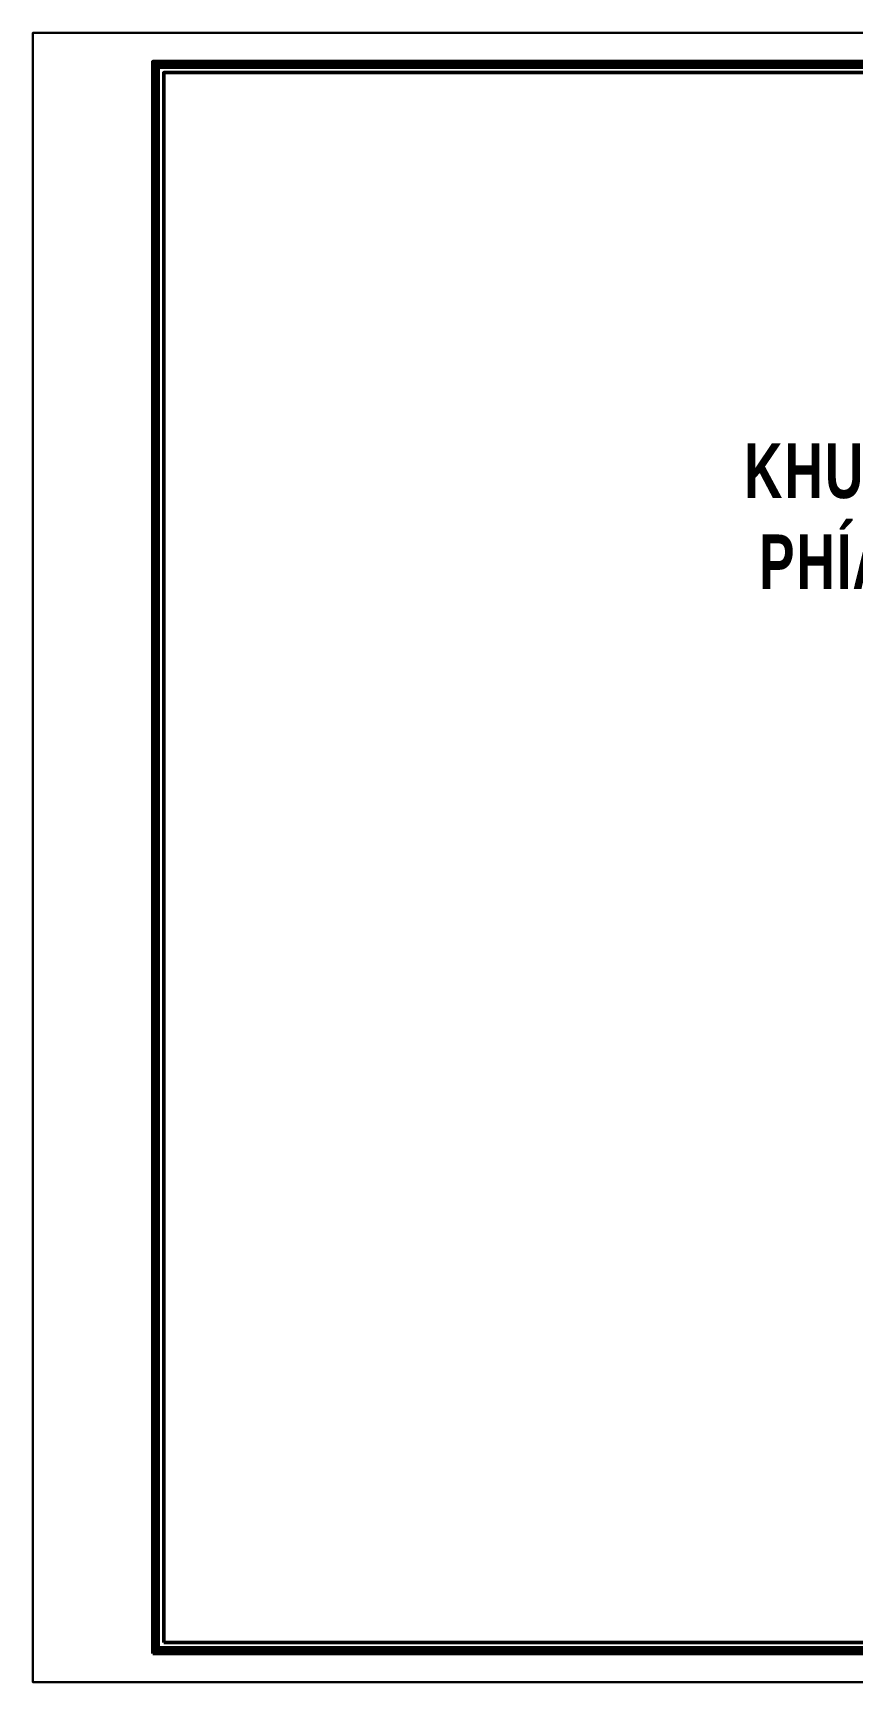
# Paper-space layout '1' of a CAD drawing. Header units: millimetres. Extents: x 1 to 31501, y 3 to 22278.
# Drawn here: x 1 to 11069, y 3 to 22278 of the extents above; entities that cross this region are included whole.
import ezdxf

# ---------------------------------------------------------------- set-up
doc = ezdxf.new("R2010")
doc.units = ezdxf.units.MM
doc.header["$MEASUREMENT"] = 0
doc.layers.add('NKB-SHEET', color=7, linetype='Continuous', lineweight=13)
doc.layers.add('NKB-WALL', color=4, linetype='Continuous', lineweight=50)
doc.styles.add('NKBtext3', font='VHHELS.TTF')

# ---------------------------------------------------------------- blocks, each defined once
blk = doc.blocks.new('KHUNG IN')
at = {"layer": 'Defpoints', "color": 3}
blk.add_lwpolyline([(0, 29700), (42000, 29700), (42000, 0), (0, 0)], close=True, dxfattribs=at)

psp = doc.layouts.new('1')

# ---------------------------------------------------------------- linework, layer by layer
at = {"layer": 'Defpoints'}
psp.add_lwpolyline([(31501, 22278), (1, 22278), (1, 3), (31501, 3)], close=True, dxfattribs=at)
at = {"layer": 'NKB-WALL'}
for points in [[(1620, 390), (31115, 390), (31115, 21891), (1620, 21891)], [(1694, 464), (31041, 464), (31041, 21817), (1694, 21817)], [(1768, 538), (30967, 538), (30967, 21743), (1768, 21743)]]:
    psp.add_lwpolyline(points, close=True, dxfattribs=at)
at = {"layer": 'NKB-WALL', "const_width": 74}
psp.add_lwpolyline([(1657, 427), (31078, 427), (31078, 21854), (1657, 21854)], close=True, dxfattribs=at)

# ---------------------------------------------------------------- block references
at = {"layer": 'Defpoints', "xscale": 0.75, "yscale": 0.75, "zscale": 0.75}
psp.add_blockref('KHUNG IN', (1, 3), dxfattribs=at)

# ---------------------------------------------------------------- texts
at = {"layer": 'NKB-SHEET', "insert": (16358, 16733), "char_height": 737.42, "width": 15319.87, "attachment_point": 2, "style": 'NKBtext3'}
psp.add_mtext('{\\f.VnArialH|b1|i0|c0|p34;\\W0.7;\\T1.05;khu ®Êu gi¸ quyÒn sö dông ®Êt phÝa ®«ng nam th«n cæ d\xad¬ng}', dxfattribs=at)

doc.saveas('drawing.dxf')
